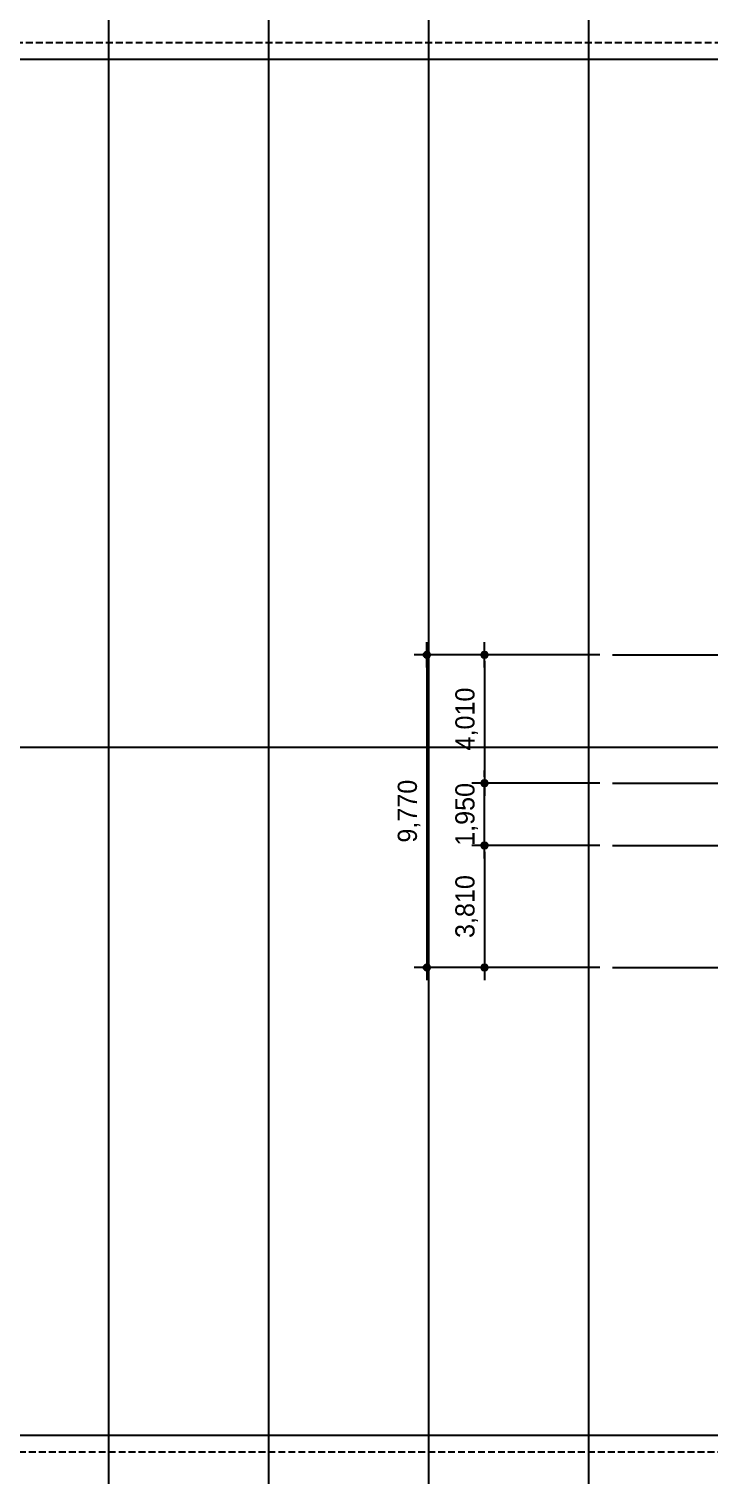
# Model space of a CAD drawing. Header units: millimetres. Extents: x 10462777 to 22643323, y 453826 to 1389191.
# Drawn here: x 11554226 to 11575485, y 678554 to 723745 of the extents above; entities that cross this region are included whole.
import ezdxf

# ---------------------------------------------------------------- set-up
doc = ezdxf.new("R2010")
doc.units = ezdxf.units.MM
doc.header["$LTSCALE"] = 200
doc.header["$MEASUREMENT"] = 0
doc.header["$PDMODE"] = 35
doc.header["$PDSIZE"] = -5
doc.linetypes.add('CEN', pattern=[62, 60, -1, 0, -1])
doc.linetypes.add('HIDDEN_KS1', pattern=[0.26, 0.18, -0.08])
doc.layers.get('0').update_dxf_attribs({"linetype": 'CONTINUOUS'})
doc.layers.get('DEFPOINTS').update_dxf_attribs({"linetype": 'CONTINUOUS'})
for name, color, linetype in [('CEN', 1, 'CONTINUOUS'), ('CEN2', 8, 'CEN'), ('DIM', 4, 'CONTINUOUS'), ('하부벽체', 4, 'HIDDEN_KS1')]:
    doc.layers.add(name, color=color, linetype=linetype)
doc.styles.add('HY울릉도M', font='')
doc.styles.get('HY울릉도M').set_extended_font_data('HY울릉도M')
doc.dimstyles.new('150-3', dxfattribs={"dimscale": 300, "dimtxt": 1.5, "dimasz": 0.5, "dimexe": 1, "dimexo": 1, "dimgap": 0.5, "dimtad": 1, "dimdec": 0, "dimdsep": 46, "dimlunit": 6, "dimtxsty": 'HY울릉도M', "dimblk1": 'DIMDOT', "dimblk2": 'DIMDOT', "dimsah": 1, "dimcen": 2.5, "dimdle": 1.5, "dimclrd": 7, "dimclre": 7, "dimclrt": 3, "dimadec": 0, "dimazin": 0, "dimtfac": 1, "dimtdec": 0, "dimtix": 1, "dimtmove": 2, "dimatfit": 3, "dimldrblk": 'DIMDOT', "dimfxl": 1, "dimtvp": 1, "dimtolj": 1, "dimtzin": 0, "dimarcsym": 0})

# ---------------------------------------------------------------- blocks, each defined once
blk = doc.blocks.new('DIMDOT')
at = {"color": 4}
blk.add_line((-2, 0), (2, 0), dxfattribs=at)
at = {"color": 7}
for radius in [0.5, 0.25]:
    blk.add_circle((0, 0), radius, dxfattribs=at)
blk = doc.blocks.new('*D507')
at = {"layer": 'DEFPOINTS', "color": 0, "transparency": 16777216}
for p in [(11572466, 704185), (11566666, 694415), (11572466, 694415)]:
    blk.add_point(p, dxfattribs=at)
at = {"layer": 'DIM', "color": 7, "lineweight": -2, "transparency": 16777216}
for p, q in [((11572066, 704185), (11566266, 704185)), ((11566666, 703985), (11566666, 694615)), ((11572066, 694415), (11566266, 694415))]:
    blk.add_line(p, q, dxfattribs=at)
at = {"layer": 'DIM', "color": 7, "lineweight": -2, "transparency": 16777216, "xscale": 200, "yscale": 200, "zscale": 200}
for p, rotation in [((11566666, 704185), 90), ((11566666, 694415), 270)]:
    blk.add_blockref('DIMDOT', p, dxfattribs=dict(at, rotation=rotation))
at = {"layer": 'DIM', "color": 3, "transparency": 16777216, "insert": (11566109, 699300), "char_height": 600, "attachment_point": 5, "rotation": 90, "style": 'HY울릉도M'}
blk.add_mtext('\\A1;9,770', dxfattribs=at)
blk = doc.blocks.new('*D508')
at = {"layer": 'DEFPOINTS', "color": 0, "transparency": 16777216}
for p in [(11572466, 704185), (11568466, 700175), (11572466, 700175)]:
    blk.add_point(p, dxfattribs=at)
at = {"layer": 'DIM', "color": 7, "lineweight": -2, "transparency": 16777216}
for p, q in [((11572066, 704185), (11568066, 704185)), ((11568466, 703985), (11568466, 700375)), ((11572066, 700175), (11568066, 700175))]:
    blk.add_line(p, q, dxfattribs=at)
at = {"layer": 'DIM', "color": 7, "lineweight": -2, "transparency": 16777216, "xscale": 200, "yscale": 200, "zscale": 200}
for p, rotation in [((11568466, 704185), 90), ((11568466, 700175), 270)]:
    blk.add_blockref('DIMDOT', p, dxfattribs=dict(at, rotation=rotation))
at = {"layer": 'DIM', "color": 3, "transparency": 16777216, "insert": (11567909, 702180), "char_height": 600, "attachment_point": 5, "rotation": 90, "style": 'HY울릉도M'}
blk.add_mtext('\\A1;4,010', dxfattribs=at)
blk = doc.blocks.new('*D509')
at = {"layer": 'DEFPOINTS', "color": 0, "transparency": 16777216}
for p in [(11568466, 700175), (11572466, 700175), (11572466, 698225)]:
    blk.add_point(p, dxfattribs=at)
at = {"layer": 'DIM', "color": 7, "lineweight": -2, "transparency": 16777216}
for p, q in [((11568466, 700375), (11568466, 700575)), ((11572066, 700175), (11568066, 700175)), ((11568466, 698225), (11568466, 700175)), ((11572066, 698225), (11568066, 698225)), ((11568466, 698025), (11568466, 697825))]:
    blk.add_line(p, q, dxfattribs=at)
at = {"layer": 'DIM', "color": 7, "lineweight": -2, "transparency": 16777216, "xscale": 200, "yscale": 200, "zscale": 200}
for p, rotation in [((11568466, 700175), 270), ((11568466, 698225), 90)]:
    blk.add_blockref('DIMDOT', p, dxfattribs=dict(at, rotation=rotation))
at = {"layer": 'DIM', "color": 3, "transparency": 16777216, "insert": (11567909, 699200), "char_height": 600, "attachment_point": 5, "rotation": 90, "style": 'HY울릉도M'}
blk.add_mtext('\\A1;1,950', dxfattribs=at)
blk = doc.blocks.new('*D510')
at = {"layer": 'DEFPOINTS', "color": 0, "transparency": 16777216}
for p in [(11572466, 698225), (11568466, 694415), (11572466, 694415)]:
    blk.add_point(p, dxfattribs=at)
at = {"layer": 'DIM', "color": 7, "lineweight": -2, "transparency": 16777216}
for p, q in [((11572066, 698225), (11568066, 698225)), ((11568466, 698025), (11568466, 694615)), ((11572066, 694415), (11568066, 694415))]:
    blk.add_line(p, q, dxfattribs=at)
at = {"layer": 'DIM', "color": 7, "lineweight": -2, "transparency": 16777216, "xscale": 200, "yscale": 200, "zscale": 200}
for p, rotation in [((11568466, 698225), 90), ((11568466, 694415), 270)]:
    blk.add_blockref('DIMDOT', p, dxfattribs=dict(at, rotation=rotation))
at = {"layer": 'DIM', "color": 3, "transparency": 16777216, "insert": (11567909, 696320), "char_height": 600, "attachment_point": 5, "rotation": 90, "style": 'HY울릉도M'}
blk.add_mtext('\\A1;3,810', dxfattribs=at)

msp = doc.modelspace()

# ---------------------------------------------------------------- linework, layer by layer
at = {"layer": 'CEN'}
for p, q in [((11556725.71196, 670904.83937), (11556725.71196, 745563.62423)), ((11561725.71196, 670904.8439), (11561725.71196, 745563.62876)), ((11566725.71196, 670904.84842), (11566725.71196, 745563.63328)), ((11571725.71196, 670904.85295), (11571725.71196, 745563.63781)), ((11526804.71195, 722797.78093), (11649056.68457, 722797.78093)), ((11526804.71195, 701297.78093), (11649056.68457, 701297.78093)), ((11526804.71195, 679797.78093), (11649056.68457, 679797.78093))]:
    msp.add_line(p, q, dxfattribs=at)
at = {"layer": 'CEN2'}
for p, q in [((11572465.7093, 704185.28093), (11627315.70954, 704185.28093)), ((11572465.7093, 700175.28093), (11627315.70954, 700175.28093)), ((11572465.7093, 698225.28093), (11627315.70954, 698225.28093)), ((11572465.7093, 694415.13453), (11627315.70954, 694415.13453))]:
    msp.add_line(p, q, dxfattribs=at)
at = {"layer": '하부벽체', "ltscale": 6}
msp.add_lwpolyline([(11641725.71196, 729383.93826), (11647103.21196, 729050.84426), (11647103.21196, 679270.28093), (11536348.21196, 679270.28093), (11536348.21196, 723325.28093), (11576625.71196, 723325.28093), (11576625.71196, 728498.09636), (11547025.71196, 728498.09636)], dxfattribs=at)

# ---------------------------------------------------------------- dimensions: what is measured, and where the dimension line sits
at = {"layer": 'DIM'}
for base, p1, p2, angle, picture, middle in [((11566665.7093, 694415.13453), (11572465.7093, 704185.28093), (11572465.7093, 694415.13453), 90, '*D507', (11566108.56644, 699300.20773)), ((11568465.7093, 700175.28093), (11572465.7093, 704185.28093), (11572465.7093, 700175.28093), 90, '*D508', (11567908.56644, 702180.28093)), ((11568465.7093, 700175.28093), (11572465.7093, 698225.28093), (11572465.7093, 700175.28093), 270, '*D509', (11567908.56644, 699200.28093)), ((11568465.7093, 694415.13453), (11572465.7093, 698225.28093), (11572465.7093, 694415.13453), 90, '*D510', (11567908.56644, 696320.20773))]:
    dim = msp.add_linear_dim(base=base, p1=p1, p2=p2, angle=angle, dimstyle='150-3', override={"dimscale": 400}, dxfattribs=at)
    dim.commit()
    dim.dimension.update_dxf_attribs({"geometry": picture, "text_midpoint": middle})

doc.saveas('drawing.dxf')
